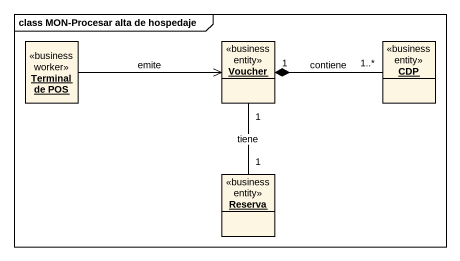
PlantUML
@startuml
mainframe class MON-Procesar alta de hospedaje
hide circle
hide empty members
object "Terminal de POS" as Terminal_de_POS <<business worker>>
object Voucher <<business entity>>
object CDP <<business entity>>
object Reserva <<business entity>>
Terminal_de_POS -right-> Voucher : emite
Voucher "1" -- "1" Reserva : tiene
CDP "1..*" -left-* "1" Voucher : contiene
@enduml
